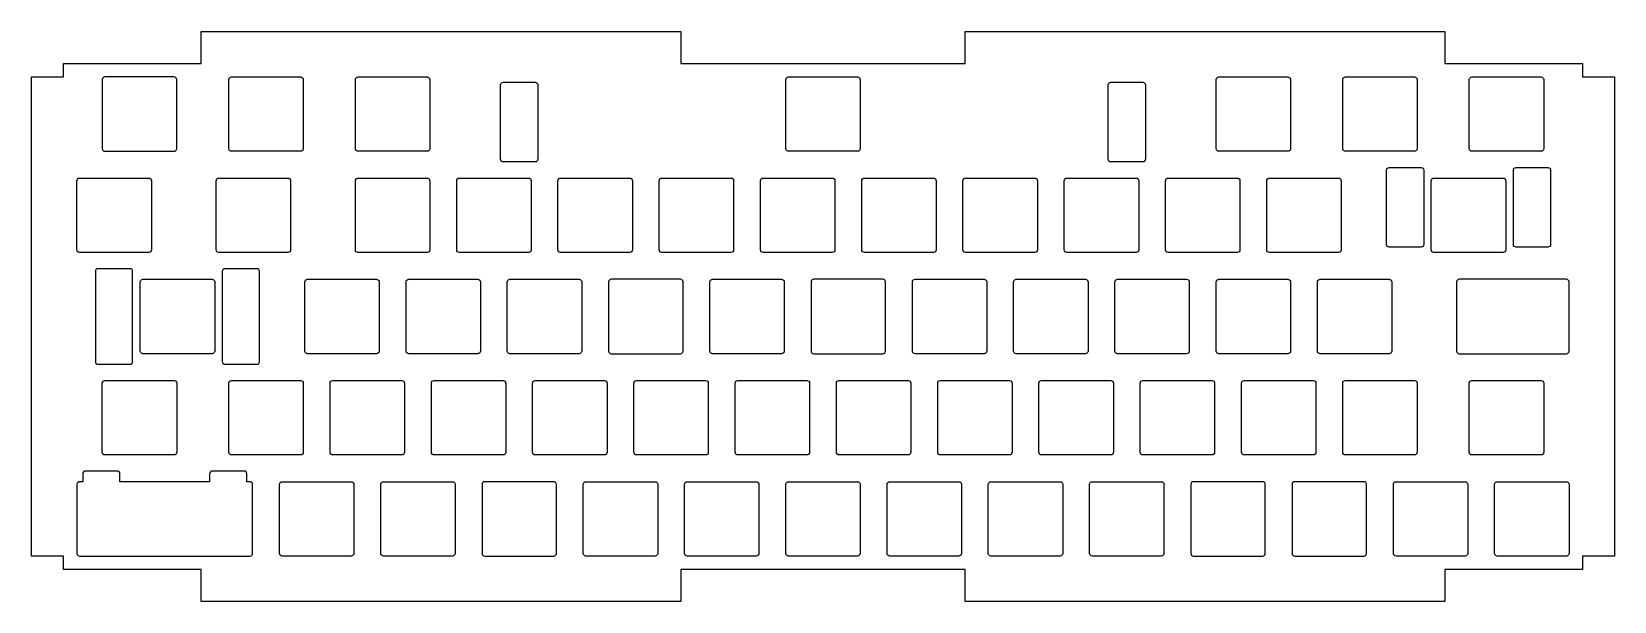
# Model space of a CAD drawing. Header units: millimetres. Extents: x -149 to 149, y -54 to 54.
import ezdxf

# ---------------------------------------------------------------- set-up
doc = ezdxf.new("R2010")
doc.units = ezdxf.units.MM
doc.layers.get('0').update_dxf_attribs({"linetype": 'CONTINUOUS'})

msp = doc.modelspace()

# ---------------------------------------------------------------- linework, layer by layer
msp.add_lwpolyline([(-117, -47.625), (-142.875, -47.625), (-142.875, -45.125), (-148.875, -45.125), (-148.875, 45.125), (-142.875, 45.125), (-142.875, 47.625), (-117, 47.625), (-117, 53.625), (-26.75, 53.625), (-26.75, 47.625), (26.75, 47.625), (26.75, 53.625), (117, 53.625), (117, 47.625), (142.875, 47.625), (142.875, 45.125), (148.875, 45.125), (148.875, -45.125), (142.875, -45.125), (142.875, -47.625), (117, -47.625), (117, -53.625), (26.75, -53.625), (26.75, -47.625), (-26.75, -47.625), (-26.75, -53.625), (-117, -53.625)], close=True)
for points in [[(-121.5875, 31.6), (-121.5875, 44.6, 0.414213562), (-122.0875, 45.1), (-135.0875, 45.1, 0.414213562), (-135.5875, 44.6), (-135.5875, 31.6, 0.414213562), (-135.0875, 31.1), (-122.0875, 31.1, 0.414213562)], [(-97.775, 31.6, -0.414213562), (-98.275, 31.1), (-111.275, 31.1, -0.414213562), (-111.775, 31.6), (-111.775, 44.6, -0.414213562), (-111.275, 45.1), (-98.275, 45.1, -0.414213562), (-97.775, 44.6)], [(-73.9625, 31.6, -0.414213562), (-74.4625, 31.1), (-87.4625, 31.1, -0.414213562), (-87.9625, 31.6), (-87.9625, 44.6, -0.414213562), (-87.4625, 45.1), (-74.4625, 45.1, -0.414213562), (-73.9625, 44.6)], [(7, 31.6, -0.414213562), (6.5, 31.1), (-6.5, 31.1, -0.414213562), (-7, 31.6), (-7, 44.6, -0.414213562), (-6.5, 45.1), (6.5, 45.1, -0.414213562), (7, 44.6)], [(87.9625, 31.6, -0.414213562), (87.4625, 31.1), (74.4625, 31.1, -0.414213562), (73.9625, 31.6), (73.9625, 44.6, -0.414213562), (74.4625, 45.1), (87.4625, 45.1, -0.414213562), (87.9625, 44.6)], [(111.775, 31.6, -0.414213562), (111.275, 31.1), (98.275, 31.1, -0.414213562), (97.775, 31.6), (97.775, 44.6, -0.414213562), (98.275, 45.1), (111.275, 45.1, -0.414213562), (111.775, 44.6)], [(135.5875, 31.6, -0.414213562), (135.0875, 31.1), (122.0875, 31.1, -0.414213562), (121.5875, 31.6), (121.5875, 44.6, -0.414213562), (122.0875, 45.1), (135.0875, 45.1, -0.414213562), (135.5875, 44.6)], [(-60.65, 43.6, -0.414213562), (-60.15, 44.1), (-54.15, 44.1, -0.414213562), (-53.65, 43.6), (-53.65, 29.6, -0.414213562), (-54.15, 29.1), (-60.15, 29.1, -0.414213562), (-60.65, 29.6)], [(60.15, 44.1, -0.414213562), (60.65, 43.6), (60.65, 29.6, -0.414213562), (60.15, 29.1), (54.15, 29.1, -0.414213562), (53.65, 29.6), (53.65, 43.6, -0.414213562), (54.15, 44.1)], [(113.00575, 13.55, -0.414213562), (112.50575, 13.05), (106.50575, 13.05, -0.414213562), (106.00575, 13.55), (106.00575, 27.55, -0.414213562), (106.50575, 28.05), (112.50575, 28.05, -0.414213562), (113.00575, 27.55)], [(130.38175, 13.05, -0.414213562), (129.88175, 13.55), (129.88175, 27.55, -0.414213562), (130.38175, 28.05), (136.38175, 28.05, -0.414213562), (136.88175, 27.55), (136.88175, 13.55, -0.414213562), (136.38175, 13.05)], [(-126.35, 12.55, -0.414213562), (-126.85, 12.05), (-139.85, 12.05, -0.414213562), (-140.35, 12.55), (-140.35, 25.55, -0.414213562), (-139.85, 26.05), (-126.85, 26.05, -0.414213562), (-126.35, 25.55)], [(-100.15625, 12.55, -0.414213562), (-100.65625, 12.05), (-113.65625, 12.05, -0.414213562), (-114.15625, 12.55), (-114.15625, 25.55, -0.414213562), (-113.65625, 26.05), (-100.65625, 26.05, -0.414213562), (-100.15625, 25.55)], [(-73.9625, 12.55, -0.414213562), (-74.4625, 12.05), (-87.4625, 12.05, -0.414213562), (-87.9625, 12.55), (-87.9625, 25.55, -0.414213562), (-87.4625, 26.05), (-74.4625, 26.05, -0.414213562), (-73.9625, 25.55)], [(-54.9125, 12.55, -0.414213562), (-55.4125, 12.05), (-68.4125, 12.05, -0.414213562), (-68.9125, 12.55), (-68.9125, 25.55, -0.414213562), (-68.4125, 26.05), (-55.4125, 26.05, -0.414213562), (-54.9125, 25.55)], [(-49.3625, 12.05, -0.414213562), (-49.8625, 12.55), (-49.8625, 25.55, -0.414213562), (-49.3625, 26.05), (-36.3625, 26.05, -0.414213562), (-35.8625, 25.55), (-35.8625, 12.55, -0.414213562), (-36.3625, 12.05)], [(-16.8125, 12.55, -0.414213562), (-17.3125, 12.05), (-30.3125, 12.05, -0.414213562), (-30.8125, 12.55), (-30.8125, 25.55, -0.414213562), (-30.3125, 26.05), (-17.3125, 26.05, -0.414213562), (-16.8125, 25.55)], [(2.2375, 12.55, -0.414213562), (1.7375, 12.05), (-11.2625, 12.05, -0.414213562), (-11.7625, 12.55), (-11.7625, 25.55, -0.414213562), (-11.2625, 26.05), (1.7375, 26.05, -0.414213562), (2.2375, 25.55)], [(21.2875, 12.55, -0.414213562), (20.7875, 12.05), (7.7875, 12.05, -0.414213562), (7.2875, 12.55), (7.2875, 25.55, -0.414213562), (7.7875, 26.05), (20.7875, 26.05, -0.414213562), (21.2875, 25.55)], [(26.8375, 12.05, -0.414213562), (26.3375, 12.55), (26.3375, 25.55, -0.414213562), (26.8375, 26.05), (39.8375, 26.05, -0.414213562), (40.3375, 25.55), (40.3375, 12.55, -0.414213562), (39.8375, 12.05)], [(59.3875, 12.55, -0.414213562), (58.8875, 12.05), (45.8875, 12.05, -0.414213562), (45.3875, 12.55), (45.3875, 25.55, -0.414213562), (45.8875, 26.05), (58.8875, 26.05, -0.414213562), (59.3875, 25.55)], [(78.4375, 12.55, -0.414213562), (77.9375, 12.05), (64.9375, 12.05, -0.414213562), (64.4375, 12.55), (64.4375, 25.55, -0.414213562), (64.9375, 26.05), (77.9375, 26.05, -0.414213562), (78.4375, 25.55)], [(97.4875, 12.55, -0.414213562), (96.9875, 12.05), (83.9875, 12.05, -0.414213562), (83.4875, 12.55), (83.4875, 25.55, -0.414213562), (83.9875, 26.05), (96.9875, 26.05, -0.414213562), (97.4875, 25.55)], [(128.44375, 12.55, -0.414213562), (127.94375, 12.05), (114.94375, 12.05, -0.414213562), (114.44375, 12.55), (114.44375, 25.55, -0.414213562), (114.94375, 26.05), (127.94375, 26.05, -0.414213562), (128.44375, 25.55)], [(-136.88175, 8.5), (-136.88175, -8.5, 0.414213562), (-136.38175, -9), (-130.38175, -9, 0.414213562), (-129.88175, -8.5), (-129.88175, 8.5, 0.414213562), (-130.38175, 9), (-136.38175, 9, 0.414213562)], [(-113.00575, 8.5), (-113.00575, -8.5, 0.414213562), (-112.50575, -9), (-106.50575, -9, 0.414213562), (-106.00575, -8.5), (-106.00575, 8.5, 0.414213562), (-106.50575, 9), (-112.50575, 9, 0.414213562)], [(-114.44375, -6.5, -0.414213562), (-114.94375, -7), (-127.94375, -7, -0.414213562), (-128.44375, -6.5), (-128.44375, 6.5, -0.414213562), (-127.94375, 7), (-114.94375, 7, -0.414213562), (-114.44375, 6.5)], [(-96.9875, -7, -0.414213562), (-97.4875, -6.5), (-97.4875, 6.5, -0.414213562), (-96.9875, 7), (-83.9875, 7, -0.414213562), (-83.4875, 6.5), (-83.4875, -6.5, -0.414213562), (-83.9875, -7)], [(-64.4375, -6.5, -0.414213562), (-64.9375, -7), (-77.9375, -7, -0.414213562), (-78.4375, -6.5), (-78.4375, 6.5, -0.414213562), (-77.9375, 7), (-64.9375, 7, -0.414213562), (-64.4375, 6.5)], [(-45.3875, -6.5, -0.414213562), (-45.8875, -7), (-58.8875, -7, -0.414213562), (-59.3875, -6.5), (-59.3875, 6.5, -0.414213562), (-58.8875, 7), (-45.8875, 7, -0.414213562), (-45.3875, 6.5)], [(-26.3375, -6.5), (-26.3375, 6.5, 0.414213562), (-26.8375, 7), (-39.8375, 7, 0.414213562), (-40.3375, 6.5), (-40.3375, -6.5, 0.414213562), (-39.8375, -7), (-26.8375, -7, 0.414213562)], [(-7.2875, -6.5, -0.414213562), (-7.7875, -7), (-20.7875, -7, -0.414213562), (-21.2875, -6.5), (-21.2875, 6.5, -0.414213562), (-20.7875, 7), (-7.7875, 7, -0.414213562), (-7.2875, 6.5)], [(11.7625, -6.5), (11.7625, 6.5, 0.414213562), (11.2625, 7), (-1.7375, 7, 0.414213562), (-2.2375, 6.5), (-2.2375, -6.5, 0.414213562), (-1.7375, -7), (11.2625, -7, 0.414213562)], [(30.8125, -6.5, -0.414213562), (30.3125, -7), (17.3125, -7, -0.414213562), (16.8125, -6.5), (16.8125, 6.5, -0.414213562), (17.3125, 7), (30.3125, 7, -0.414213562), (30.8125, 6.5)], [(49.8625, -6.5, -0.414213562), (49.3625, -7), (36.3625, -7, -0.414213562), (35.8625, -6.5), (35.8625, 6.5, -0.414213562), (36.3625, 7), (49.3625, 7, -0.414213562), (49.8625, 6.5)], [(68.9125, -6.5, -0.414213562), (68.4125, -7), (55.4125, -7, -0.414213562), (54.9125, -6.5), (54.9125, 6.5, -0.414213562), (55.4125, 7), (68.4125, 7, -0.414213562), (68.9125, 6.5)], [(87.9625, -6.5, -0.414213562), (87.4625, -7), (74.4625, -7, -0.414213562), (73.9625, -6.5), (73.9625, 6.5, -0.414213562), (74.4625, 7), (87.4625, 7, -0.414213562), (87.9625, 6.5)], [(93.5125, -7, -0.414213562), (93.0125, -6.5), (93.0125, 6.5, -0.414213562), (93.5125, 7), (106.5125, 7, -0.414213562), (107.0125, 6.5), (107.0125, -6.5, -0.414213562), (106.5125, -7)], [(139.85025, 7), (119.70625, 7, 0.414213562), (119.20625, 6.5), (119.20625, -6.5, 0.414213562), (119.70625, -7), (139.85025, -7, 0.414213562), (140.35025, -6.5), (140.35025, 6.5, 0.414213562)], [(-135.0875, -26.05, -0.414213562), (-135.5875, -25.55), (-135.5875, -12.55, -0.414213562), (-135.0875, -12.05), (-122.0875, -12.05, -0.414213562), (-121.5875, -12.55), (-121.5875, -25.55, -0.414213562), (-122.0875, -26.05)], [(-97.775, -25.55, -0.414213562), (-98.275, -26.05), (-111.275, -26.05, -0.414213562), (-111.775, -25.55), (-111.775, -12.55, -0.414213562), (-111.275, -12.05), (-98.275, -12.05, -0.414213562), (-97.775, -12.55)], [(-78.725, -25.55, -0.414213562), (-79.225, -26.05), (-92.225, -26.05, -0.414213562), (-92.725, -25.55), (-92.725, -12.55, -0.414213562), (-92.225, -12.05), (-79.225, -12.05, -0.414213562), (-78.725, -12.55)], [(-59.675, -25.55, -0.414213562), (-60.175, -26.05), (-73.175, -26.05, -0.414213562), (-73.675, -25.55), (-73.675, -12.55, -0.414213562), (-73.175, -12.05), (-60.175, -12.05, -0.414213562), (-59.675, -12.55)], [(-40.625, -25.55, -0.414213562), (-41.125, -26.05), (-54.125, -26.05, -0.414213562), (-54.625, -25.55), (-54.625, -12.55, -0.414213562), (-54.125, -12.05), (-41.125, -12.05, -0.414213562), (-40.625, -12.55)], [(-21.575, -25.55, -0.414213562), (-22.075, -26.05), (-35.075, -26.05, -0.414213562), (-35.575, -25.55), (-35.575, -12.55, -0.414213562), (-35.075, -12.05), (-22.075, -12.05, -0.414213562), (-21.575, -12.55)], [(-16.025, -26.05, -0.414213562), (-16.525, -25.55), (-16.525, -12.55, -0.414213562), (-16.025, -12.05), (-3.025, -12.05, -0.414213562), (-2.525, -12.55), (-2.525, -25.55, -0.414213562), (-3.025, -26.05)], [(16.525, -25.55, -0.414213562), (16.025, -26.05), (3.025, -26.05, -0.414213562), (2.525, -25.55), (2.525, -12.55, -0.414213562), (3.025, -12.05), (16.025, -12.05, -0.414213562), (16.525, -12.55)], [(35.575, -25.55, -0.414213562), (35.075, -26.05), (22.075, -26.05, -0.414213562), (21.575, -25.55), (21.575, -12.55, -0.414213562), (22.075, -12.05), (35.075, -12.05, -0.414213562), (35.575, -12.55)], [(54.625, -25.55, -0.414213562), (54.125, -26.05), (41.125, -26.05, -0.414213562), (40.625, -25.55), (40.625, -12.55, -0.414213562), (41.125, -12.05), (54.125, -12.05, -0.414213562), (54.625, -12.55)], [(73.675, -25.55, -0.414213562), (73.175, -26.05), (60.175, -26.05, -0.414213562), (59.675, -25.55), (59.675, -12.55, -0.414213562), (60.175, -12.05), (73.175, -12.05, -0.414213562), (73.675, -12.55)], [(92.725, -25.55, -0.414213562), (92.225, -26.05), (79.225, -26.05, -0.414213562), (78.725, -25.55), (78.725, -12.55, -0.414213562), (79.225, -12.05), (92.225, -12.05, -0.414213562), (92.725, -12.55)], [(111.775, -25.55, -0.414213562), (111.275, -26.05), (98.275, -26.05, -0.414213562), (97.775, -25.55), (97.775, -12.55, -0.414213562), (98.275, -12.05), (111.275, -12.05, -0.414213562), (111.775, -12.55)], [(135.5875, -25.55, -0.414213562), (135.0875, -26.05), (122.0875, -26.05, -0.414213562), (121.5875, -25.55), (121.5875, -12.55, -0.414213562), (122.0875, -12.05), (135.0875, -12.05, -0.414213562), (135.5875, -12.55)], [(-132.263, -31.1), (-132.263, -29.6, 0.414213562), (-132.763, -29.1), (-138.763, -29.1, 0.414213562), (-139.263, -29.6), (-139.263, -31.1), (-139.85, -31.1, 0.414213562), (-140.35, -31.6), (-140.35, -44.6, 0.414213562), (-139.85, -45.1), (-107.8, -45.1, 0.414213562), (-107.3, -44.6), (-107.3, -31.6, 0.414213562), (-107.8, -31.1), (-108.387, -31.1), (-108.387, -29.6, 0.414213562), (-108.887, -29.1), (-114.887, -29.1, 0.414213562), (-115.387, -29.6), (-115.387, -31.1)], [(-88.25, -44.6, -0.414213562), (-88.75, -45.1), (-101.75, -45.1, -0.414213562), (-102.25, -44.6), (-102.25, -31.6, -0.414213562), (-101.75, -31.1), (-88.75, -31.1, -0.414213562), (-88.25, -31.6)], [(-69.2, -44.6, -0.414213562), (-69.7, -45.1), (-82.7, -45.1, -0.414213562), (-83.2, -44.6), (-83.2, -31.6, -0.414213562), (-82.7, -31.1), (-69.7, -31.1, -0.414213562), (-69.2, -31.6)], [(-50.15, -44.6), (-50.15, -31.6, 0.414213562), (-50.65, -31.1), (-63.65, -31.1, 0.414213562), (-64.15, -31.6), (-64.15, -44.6, 0.414213562), (-63.65, -45.1), (-50.65, -45.1, 0.414213562)], [(-31.1, -44.6, -0.414213562), (-31.6, -45.1), (-44.6, -45.1, -0.414213562), (-45.1, -44.6), (-45.1, -31.6, -0.414213562), (-44.6, -31.1), (-31.6, -31.1, -0.414213562), (-31.1, -31.6)], [(-12.05, -44.6, -0.414213562), (-12.55, -45.1), (-25.55, -45.1, -0.414213562), (-26.05, -44.6), (-26.05, -31.6, -0.414213562), (-25.55, -31.1), (-12.55, -31.1, -0.414213562), (-12.05, -31.6)], [(7, -44.6, -0.414213562), (6.5, -45.1), (-6.5, -45.1, -0.414213562), (-7, -44.6), (-7, -31.6, -0.414213562), (-6.5, -31.1), (6.5, -31.1, -0.414213562), (7, -31.6)], [(26.05, -44.6, -0.414213562), (25.55, -45.1), (12.55, -45.1, -0.414213562), (12.05, -44.6), (12.05, -31.6, -0.414213562), (12.55, -31.1), (25.55, -31.1, -0.414213562), (26.05, -31.6)], [(45.1, -44.6, -0.414213562), (44.6, -45.1), (31.6, -45.1, -0.414213562), (31.1, -44.6), (31.1, -31.6, -0.414213562), (31.6, -31.1), (44.6, -31.1, -0.414213562), (45.1, -31.6)], [(64.15, -44.6, -0.414213562), (63.65, -45.1), (50.65, -45.1, -0.414213562), (50.15, -44.6), (50.15, -31.6, -0.414213562), (50.65, -31.1), (63.65, -31.1, -0.414213562), (64.15, -31.6)], [(83.2, -44.6), (83.2, -31.6, 0.414213562), (82.7, -31.1), (69.7, -31.1, 0.414213562), (69.2, -31.6), (69.2, -44.6, 0.414213562), (69.7, -45.1), (82.7, -45.1, 0.414213562)], [(102.25, -44.6), (102.25, -31.6, 0.414213562), (101.75, -31.1), (88.75, -31.1, 0.414213562), (88.25, -31.6), (88.25, -44.6, 0.414213562), (88.75, -45.1), (101.75, -45.1, 0.414213562)], [(121.3, -44.6, -0.414213562), (120.8, -45.1), (107.8, -45.1, -0.414213562), (107.3, -44.6), (107.3, -31.6, -0.414213562), (107.8, -31.1), (120.8, -31.1, -0.414213562), (121.3, -31.6)], [(140.35, -44.6, -0.414213562), (139.85, -45.1), (126.85, -45.1, -0.414213562), (126.35, -44.6), (126.35, -31.6, -0.414213562), (126.85, -31.1), (139.85, -31.1, -0.414213562), (140.35, -31.6)]]:
    msp.add_lwpolyline(points, format="xyb", close=True)

doc.saveas('drawing.dxf')
